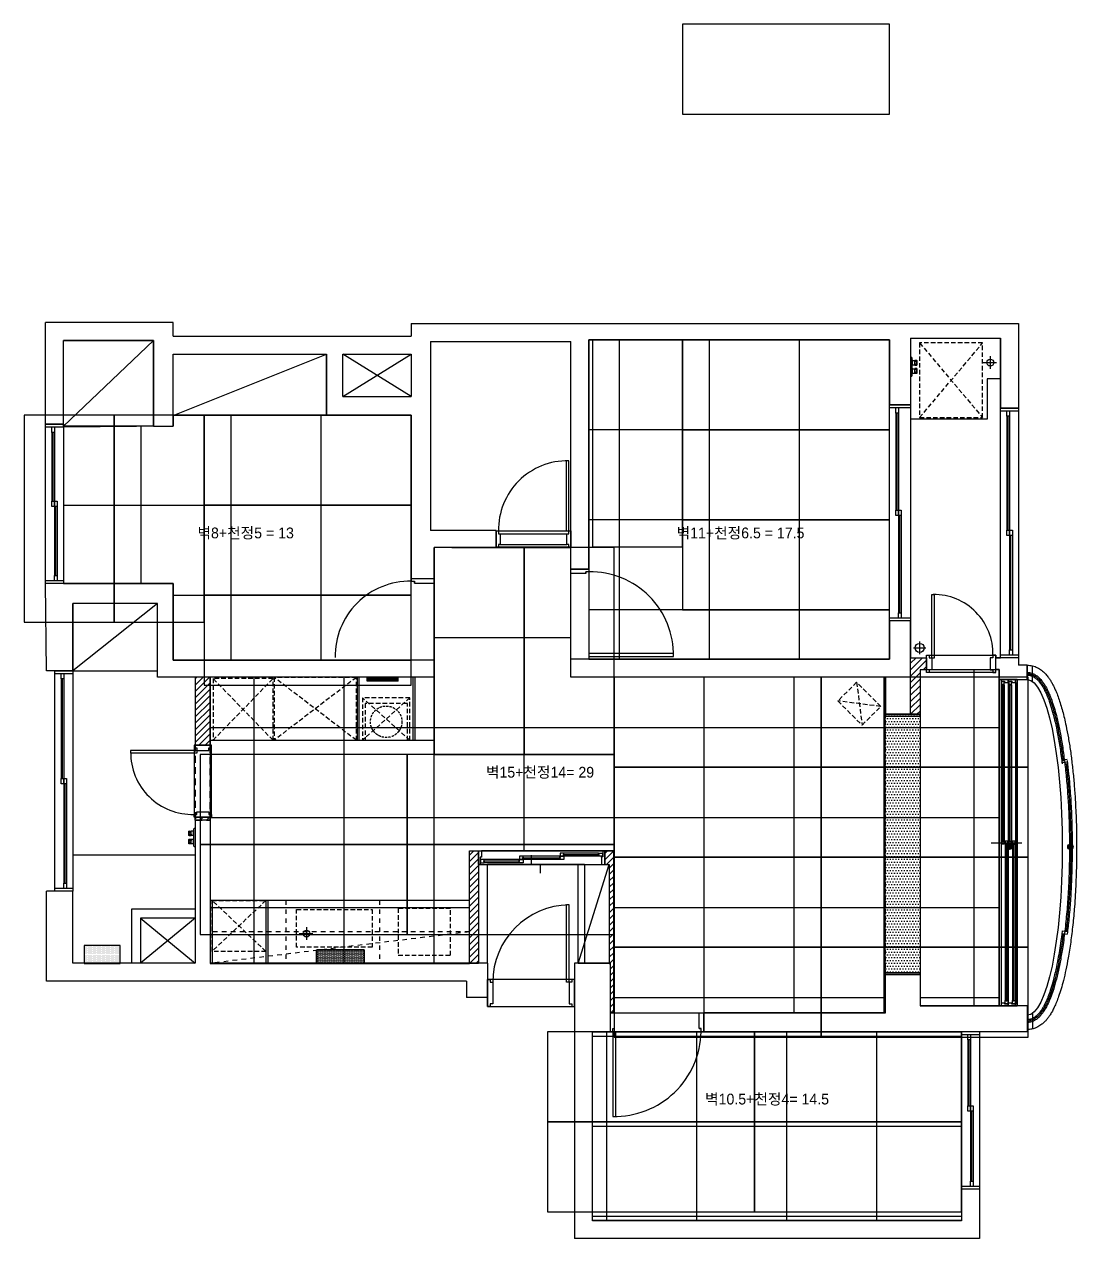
# Model space of a CAD drawing. Header units: inches. Extents: x -192760 to -100777, y -168280 to -114728.
# Drawn here: x -112472 to -100777, y -150248 to -136753 of the extents above; entities that cross this region are included whole.
import ezdxf
from ezdxf.enums import TextEntityAlignment as Align

# ---------------------------------------------------------------- set-up
doc = ezdxf.new("R2010")
doc.units = ezdxf.units.IN
doc.header["$LTSCALE"] = 50
doc.header["$MEASUREMENT"] = 0
for name, pattern in [('DASHED', [0.75, 0.5, -0.25]), ('DASHEDX2', [1.5, 1, -0.5]), ('HID', [2.5, 1.5, -1]), ('HID2', [1, 0.5, -0.5])]:
    doc.linetypes.add(name, pattern=pattern)
for name, color, linetype in [('0-ELC TEXT', 7, 'Continuous'), ('03-WAL NEW', 3, 'Continuous'), ('04-WIN', 4, 'Continuous'), ('06-FUR', 6, 'Continuous'), ('08-HAT', 8, 'Continuous'), ('3.기호.계단선', 30, 'Continuous'), ('7', 7, 'Continuous'), ('_LIBR', 4, 'Continuous'), ('fin', 5, 'Continuous'), ('FUR', 8, 'DASHED'), ('Layer 1', 7, 'Continuous'), ('RC-LIGHT', 7, 'Continuous'), ('도면층2', 2, 'Continuous'), ('도면층4', 4, 'Continuous'), ('도면층5', 5, 'Continuous'), ('도면층8', 8, 'Continuous')]:
    doc.layers.add(name, color=color, linetype=linetype)
doc.styles.add('코레일둥고', font='Korail_Round_Gothic_Medium.ttf')
pattern_1 = [(0, (-53382.818, -36846.35), (6.25, 12.5), [0, -12.5])]

# ---------------------------------------------------------------- blocks, each defined once
blk = doc.blocks.new('A$C004A4CAE')
at = {"layer": 'fin', "color": 6}
for p, q in [((0, 0), (0, 5)), ((200, 15), (10, 15)), ((36, 69), (36, 70)), ((84, 69), (36, 69)), ((51, 63), (36, 63)), ((51, 57), (36, 57)), ((51, 51), (36, 51)), ((36, 23), (36, 45)), ((84, 45), (36, 45)), ((82, 72), (38, 72)), ((82, 21), (38, 21)), ((43, 15), (43, 21)), ((84, 63), (69, 63)), ((84, 57), (69, 57)), ((84, 51), (69, 51)), ((77, 15), (77, 21)), ((84, 69), (84, 70)), ((84, 23), (84, 45)), ((126, 69), (126, 70)), ((174, 69), (126, 69)), ((141, 63), (126, 63)), ((141, 57), (126, 57)), ((141, 51), (126, 51)), ((174, 45), (126, 45)), ((126, 23), (126, 45)), ((172, 72), (128, 72)), ((172, 21), (128, 21)), ((133, 15), (133, 21)), ((174, 63), (159, 63)), ((174, 57), (159, 57)), ((174, 51), (159, 51)), ((167, 15), (167, 21)), ((174, 69), (174, 70)), ((174, 23), (174, 45)), ((210, 0), (210, 5))]:
    blk.add_line(p, q, dxfattribs=at)
for centre, radius, start, end in [((10, 5), 10, 90, 180), ((36, 66), 3, 90, 270), ((36, 60), 3, 90, 270), ((36, 54), 3, 90, 270), ((36, 48), 3, 90, 270), ((38, 70), 2, 90, 180), ((38, 23), 2, 180, 270), ((51, 66), 3, 90, 270), ((51, 60), 3, 90, 270), ((51, 54), 3, 90, 270), ((51, 48), 3, 90, 270), ((69, 66), 3, 270, 90), ((69, 60), 3, 270, 90), ((69, 54), 3, 270, 90), ((69, 48), 3, 270, 90), ((82, 70), 2, 0, 90), ((82, 23), 2, 270, 0), ((84, 66), 3, 270, 90), ((84, 60), 3, 270, 90), ((84, 54), 3, 270, 90), ((84, 48), 3, 270, 90), ((126, 66), 3, 90, 270), ((126, 60), 3, 90, 270), ((126, 54), 3, 90, 270), ((126, 48), 3, 90, 270), ((128, 70), 2, 90, 180), ((128, 23), 2, 180, 270), ((141, 66), 3, 90, 270), ((141, 60), 3, 90, 270), ((141, 54), 3, 90, 270), ((141, 48), 3, 90, 270), ((159, 66), 3, 270, 90), ((159, 60), 3, 270, 90), ((159, 54), 3, 270, 90), ((159, 48), 3, 270, 90), ((172, 70), 2, 0, 90), ((172, 23), 2, 270, 0), ((174, 66), 3, 270, 90), ((174, 60), 3, 270, 90), ((174, 54), 3, 270, 90), ((174, 48), 3, 270, 90), ((200, 5), 10, 0, 90)]:
    blk.add_arc(centre, radius, start, end, dxfattribs=at)
blk = doc.blocks.new('flloo')
blk.add_lwpolyline([(-157702, -126053), (-157702, -125903), (-157172, -125903), (-157172, -126053), (-157702, -126053)])
at = {"layer": 'Layer 1'}
blk.add_line((-159048, -124853), (-160408, -124853), dxfattribs=at)
for points in [[(-150098, -119108), (-150098, -119558), (-150248, -119558), (-150248, -120008), (-151098, -120008)], [(-155802, -126053), (-155802, -124953), (-154722, -124953), (-154722, -126053)], [(-155316, -124853), (-155316, -124953), (-155216, -124953), (-155216, -125053)]]:
    blk.add_lwpolyline(points, dxfattribs=at)
for centre, radius in [((-150213, -119378), 37.5), ((-150998, -122548), 50.5), ((-157812, -125723), 37.5)]:
    blk.add_circle(centre, radius, dxfattribs=at)
at = {"layer": '도면층2'}
for p, q in [((-160713, -120063), (-160713, -118933)), ((-159293, -118933), (-160713, -118933)), ((-159293, -119083), (-159293, -118933)), ((-156648, -118943), (-149898, -118943)), ((-156648, -118943), (-156648, -119083)), ((-149898, -118943), (-149898, -119883)), ((-160513, -120063), (-160513, -119133)), ((-159513, -119133), (-160513, -119133)), ((-159513, -120083), (-159513, -119133)), ((-159293, -119083), (-156648, -119083)), ((-156433, -119143), (-156433, -121243)), ((-156433, -119143), (-154873, -119143)), ((-154873, -121673), (-154873, -119143)), ((-154673, -121673), (-154673, -119123)), ((-154673, -119123), (-151333, -119123)), ((-151333, -119123), (-151333, -119848)), ((-151098, -119108), (-150098, -119108)), ((-151098, -119108), (-151098, -119848)), ((-150098, -119108), (-150098, -119883)), ((-159293, -120083), (-159293, -119283)), ((-159293, -119283), (-157588, -119283)), ((-157588, -119963), (-157588, -119283)), ((-157408, -119753), (-157408, -119283)), ((-157408, -119283), (-156648, -119283)), ((-156648, -119283), (-156648, -119753)), ((-157408, -119753), (-156648, -119753)), ((-157588, -119963), (-156648, -119963)), ((-156648, -119963), (-156648, -121778)), ((-151098, -119848), (-151333, -119848)), ((-150098, -119883), (-149898, -119883)), ((-149898, -119883), (-150098, -119883)), ((-160513, -120063), (-160713, -120063)), ((-159513, -120083), (-159293, -120083)), ((-155703, -121243), (-156433, -121243)), ((-155703, -121243), (-155703, -121433)), ((-156393, -121433), (-156393, -121778)), ((-155703, -121433), (-156393, -121433)), ((-154673, -121673), (-154873, -121673)), ((-160703, -122803), (-160713, -121833)), ((-159293, -121833), (-160712, -121833)), ((-159293, -122683), (-159293, -121833)), ((-156648, -121778), (-156393, -121778)), ((-160408, -122803), (-160408, -122053)), ((-159468, -122053), (-160408, -122053)), ((-159468, -122873), (-159468, -122053)), ((-151333, -122248), (-151333, -122673)), ((-151098, -122248), (-151333, -122248)), ((-149898, -122658), (-150153, -122658)), ((-149898, -122658), (-149898, -122740)), ((-160408, -122803), (-160703, -122803)), ((-160408, -122803), (-160608, -122803)), ((-156393, -122683), (-159293, -122683)), ((-156393, -122683), (-156393, -122873)), ((-151333, -122673), (-154873, -122673)), ((-154873, -122873), (-154873, -122673)), ((-150113, -122790), (-150113, -122883)), ((-149803, -122740), (-149898, -122740)), ((-149803, -122740), (-149803, -122900)), ((-156393, -122873), (-159468, -122873)), ((-151378, -122873), (-154873, -122873)), ((-150113, -122900), (-149803, -122900)), ((-159048, -124463), (-159048, -126053)), ((-158882, -124463), (-159048, -124463)), ((-158882, -124463), (-158882, -126053)), ((-160408, -125253), (-160703, -125253)), ((-160703, -126253), (-160703, -125253)), ((-160408, -125253), (-160608, -125253)), ((-160408, -126053), (-160408, -125253)), ((-159048, -125453), (-159758, -125453)), ((-159758, -125453), (-159758, -126053)), ((-159048, -125553), (-159658, -125553)), ((-159658, -125553), (-159658, -126053)), ((-159048, -126053), (-160408, -126053)), ((-155802, -126053), (-158882, -126053)), ((-155802, -126053), (-155802, -126433)), ((-154833, -126053), (-154833, -129113)), ((-154438, -126053), (-154833, -126053)), ((-154438, -126053), (-154438, -126813)), ((-156032, -126253), (-160703, -126253)), ((-156032, -126253), (-156032, -126433)), ((-155802, -126283), (-155802, -126483)), ((-154833, -126283), (-154833, -126483)), ((-155802, -126433), (-156032, -126433)), ((-150113, -126525), (-150993, -126525)), ((-149803, -126525), (-150113, -126525)), ((-149803, -126525), (-149803, -126813)), ((-153398, -126813), (-153398, -126602)), ((-151378, -126602), (-153398, -126602)), ((-154633, -128913), (-154633, -126813)), ((-154438, -126813), (-154633, -126813)), ((-149803, -126813), (-153398, -126813)), ((-150333, -128563), (-150533, -128563)), ((-150533, -128563), (-150533, -128913)), ((-150333, -128563), (-150533, -128563)), ((-150333, -128563), (-150333, -129113)), ((-150533, -128913), (-154633, -128913)), ((-150333, -129113), (-154833, -129113))]:
    blk.add_line(p, q, dxfattribs=at)
for points in [[(-151378, -122873), (-151378, -123285), (-151098, -123285), (-151098, -122248)], [(-150113, -122790), (-150153, -122790), (-150153, -122658)], [(-151378, -126602), (-151378, -126177), (-150993, -126177), (-150993, -126525)]]:
    blk.add_lwpolyline(points, dxfattribs=at)
at = {"layer": '도면층4'}
for p, q in [((-151333, -122248), (-151333, -119848)), ((-151333, -119848), (-151098, -119848)), ((-151333, -119878), (-151098, -119878)), ((-151248, -121018), (-151248, -119938)), ((-151098, -119848), (-151098, -122248)), ((-150098, -122658), (-150098, -119883)), ((-150098, -119883), (-149898, -119883)), ((-150098, -119913), (-149898, -119913)), ((-149898, -119883), (-149898, -122658)), ((-160713, -121833), (-160713, -120063)), ((-160713, -120063), (-160513, -120063)), ((-160713, -120093), (-160513, -120093)), ((-160513, -120063), (-160513, -121833)), ((-150013, -121241), (-150013, -119973)), ((-160628, -120918), (-160628, -120153)), ((-160598, -121743), (-160598, -120978)), ((-151218, -122158), (-151218, -121078)), ((-149983, -122568), (-149983, -121301)), ((-160513, -121803), (-160713, -121803)), ((-160513, -121833), (-160713, -121833)), ((-151098, -122218), (-151333, -122218)), ((-151098, -122248), (-151333, -122248)), ((-149898, -122628), (-150098, -122628)), ((-149898, -122658), (-150098, -122658)), ((-160608, -125253), (-160608, -122803)), ((-160608, -122803), (-160408, -122803)), ((-160408, -122803), (-160408, -125253)), ((-149803, -122900), (-149803, -122740)), ((-149743, -122922), (-149743, -122748)), ((-160608, -122833), (-160408, -122833)), ((-160523, -123998), (-160523, -122893)), ((-150113, -126525), (-150113, -122883)), ((-149913, -122900), (-149913, -126525)), ((-149418, -123791), (-149359, -123784)), ((-149415, -123821), (-149355, -123813)), ((-160493, -125163), (-160493, -124058)), ((-160408, -125223), (-160608, -125223)), ((-160408, -125253), (-160608, -125253)), ((-154893, -125403), (-154923, -125403)), ((-154923, -126263), (-154923, -125404)), ((-154893, -126263), (-154893, -125403)), ((-149418, -125723), (-149359, -125730)), ((-149415, -125693), (-149355, -125700)), ((-154833, -126233), (-155802, -126233)), ((-155802, -126233), (-155802, -126533)), ((-154893, -126263), (-154923, -126263)), ((-154833, -126533), (-154833, -126233)), ((-154833, -126233), (-154833, -126533)), ((-155802, -126533), (-154833, -126533)), ((-149743, -126608), (-149743, -126783)), ((-150533, -128563), (-150533, -126813)), ((-150533, -126843), (-150333, -126843)), ((-150333, -126813), (-150333, -128563)), ((-150448, -127638), (-150448, -126903)), ((-150418, -128473), (-150418, -127698)), ((-150333, -128533), (-150533, -128533)), ((-150333, -128563), (-150533, -128563))]:
    blk.add_line(p, q, dxfattribs=at)
for points in [[(-151233, -119938), (-151263, -119938), (-151263, -119878), (-151233, -119878)], [(-149998, -119973), (-150028, -119973), (-150028, -119913), (-149998, -119913)], [(-160613, -120153), (-160643, -120153), (-160643, -120093), (-160613, -120093)], [(-160613, -120978), (-160643, -120978), (-160643, -120918), (-160613, -120918)], [(-160583, -120978), (-160613, -120978), (-160613, -120918), (-160583, -120918)], [(-151233, -121078), (-151263, -121078), (-151263, -121018), (-151233, -121018)], [(-151203, -121078), (-151233, -121078), (-151233, -121018), (-151203, -121018)], [(-149998, -121301), (-150028, -121301), (-150028, -121241), (-149998, -121241)], [(-149968, -121301), (-149998, -121301), (-149998, -121241), (-149968, -121241)], [(-160583, -121803), (-160613, -121803), (-160613, -121743), (-160583, -121743)], [(-151203, -122218), (-151233, -122218), (-151233, -122158), (-151203, -122158)], [(-149968, -122628), (-149998, -122628), (-149998, -122568), (-149968, -122568)], [(-160508, -122893), (-160538, -122893), (-160538, -122833), (-160508, -122833)], [(-160508, -124058), (-160538, -124058), (-160538, -123998), (-160508, -123998)], [(-160478, -124058), (-160508, -124058), (-160508, -123998), (-160478, -123998)], [(-160478, -125223), (-160508, -125223), (-160508, -125163), (-160478, -125163)], [(-150433, -126903), (-150463, -126903), (-150463, -126843), (-150433, -126843)], [(-150433, -127698), (-150463, -127698), (-150463, -127638), (-150433, -127638)], [(-150403, -127698), (-150433, -127698), (-150433, -127638), (-150403, -127638)], [(-150403, -128533), (-150433, -128533), (-150433, -128473), (-150403, -128473)]]:
    blk.add_lwpolyline(points, close=True, dxfattribs=at)
for points in [[(-155802, -126233), (-155772, -126233), (-155772, -126263), (-155742, -126263), (-155742, -126503), (-155772, -126503), (-155772, -126533), (-155802, -126533), (-155802, -126233)], [(-154833, -126233), (-154863, -126233), (-154863, -126263), (-154893, -126263), (-154893, -126503), (-154863, -126503), (-154863, -126533), (-154833, -126533), (-154833, -126233)]]:
    blk.add_lwpolyline(points, dxfattribs=at)
at = {"layer": '도면층4', "extrusion": (0, 0, -1)}
blk.add_ellipse((-149803, -124765), major_axis=(0, -1865), ratio=0.209115, start_param=3.141593, end_param=6.283185, dxfattribs=at)
at = {"layer": '도면층4'}
for points, knots in [([(-149803, -122740), (-149793, -122740), (-149783, -122741), (-149762, -122744), (-149752, -122745), (-149733, -122750), (-149724, -122753), (-149706, -122760), (-149697, -122764), (-149680, -122773), (-149672, -122777), (-149657, -122787), (-149650, -122792), (-149636, -122803), (-149630, -122808), (-149617, -122820), (-149611, -122826), (-149599, -122838), (-149594, -122844), (-149583, -122856), (-149578, -122863), (-149565, -122879), (-149558, -122890), (-149544, -122911), (-149537, -122922), (-149524, -122945), (-149518, -122956), (-149506, -122980), (-149500, -122992), (-149489, -123018), (-149483, -123031), (-149469, -123064), (-149461, -123086), (-149446, -123130), (-149438, -123153), (-149424, -123200), (-149416, -123225), (-149403, -123276), (-149396, -123302), (-149383, -123357), (-149377, -123385), (-149362, -123457), (-149353, -123502), (-149337, -123595), (-149330, -123643), (-149315, -123743), (-149309, -123794), (-149297, -123899), (-149291, -123953), (-149281, -124062), (-149277, -124118), (-149269, -124231), (-149266, -124289), (-149259, -124436), (-149256, -124526), (-149253, -124708), (-149253, -124799), (-149255, -124981), (-149258, -125072), (-149266, -125250), (-149271, -125338), (-149283, -125493), (-149289, -125560), (-149303, -125691), (-149311, -125755), (-149328, -125878), (-149337, -125937), (-149355, -126039), (-149364, -126083), (-149381, -126167), (-149391, -126207), (-149409, -126277), (-149417, -126308), (-149434, -126366), (-149444, -126395), (-149461, -126443), (-149468, -126464), (-149485, -126504), (-149493, -126523), (-149509, -126556), (-149516, -126570), (-149531, -126598), (-149539, -126612), (-149554, -126635), (-149561, -126646), (-149576, -126666), (-149584, -126676), (-149599, -126693), (-149607, -126701), (-149622, -126715), (-149630, -126723), (-149646, -126735), (-149653, -126741), (-149669, -126751), (-149677, -126756), (-149695, -126765), (-149704, -126769), (-149721, -126776), (-149729, -126779), (-149746, -126784), (-149754, -126785), (-149772, -126788), (-149781, -126789), (-149794, -126790), (-149799, -126790), (-149803, -126790)], [3.141593, 3.141593, 3.141593, 3.141593, 3.168318, 3.168318, 3.195044, 3.195044, 3.221769, 3.221769, 3.248494, 3.248494, 3.27522, 3.27522, 3.301945, 3.301945, 3.328671, 3.328671, 3.355396, 3.355396, 3.382122, 3.382122, 3.408847, 3.408847, 3.449894, 3.449894, 3.49094, 3.49094, 3.531987, 3.531987, 3.573034, 3.573034, 3.61408, 3.61408, 3.676622, 3.676622, 3.739165, 3.739165, 3.801707, 3.801707, 3.864249, 3.864249, 3.926792, 3.926792, 4.020706, 4.020706, 4.114621, 4.114621, 4.208536, 4.208536, 4.30245, 4.30245, 4.396365, 4.396365, 4.49028, 4.49028, 4.634291, 4.634291, 4.778302, 4.778302, 4.922313, 4.922313, 5.066325, 5.066325, 5.181637, 5.181637, 5.296949, 5.296949, 5.41226, 5.41226, 5.503569, 5.503569, 5.594878, 5.594878, 5.670836, 5.670836, 5.746794, 5.746794, 5.807886, 5.807886, 5.868978, 5.868978, 5.918382, 5.918382, 5.967786, 5.967786, 6.008559, 6.008559, 6.049333, 6.049333, 6.083253, 6.083253, 6.117174, 6.117174, 6.145316, 6.145316, 6.173458, 6.173458, 6.2016, 6.2016, 6.224938, 6.224938, 6.248275, 6.248275, 6.271612, 6.271612, 6.283185, 6.283185, 6.283185, 6.283185]), ([(-149803, -122835), (-149797, -122835), (-149792, -122836), (-149781, -122837), (-149776, -122838), (-149767, -122840), (-149762, -122841), (-149753, -122844), (-149748, -122846), (-149737, -122850), (-149730, -122854), (-149717, -122861), (-149711, -122866), (-149699, -122875), (-149693, -122880), (-149681, -122890), (-149676, -122895), (-149665, -122907), (-149660, -122913), (-149648, -122928), (-149641, -122937), (-149628, -122957), (-149621, -122967), (-149606, -122993), (-149598, -123009), (-149582, -123042), (-149574, -123061), (-149558, -123099), (-149550, -123119), (-149535, -123161), (-149528, -123183), (-149514, -123229), (-149507, -123253), (-149494, -123303), (-149487, -123328), (-149471, -123396), (-149462, -123439), (-149445, -123529), (-149437, -123575), (-149421, -123672), (-149414, -123723), (-149406, -123785), (-149405, -123795), (-149403, -123806)], [3.141593, 3.141593, 3.141593, 3.141593, 3.166318, 3.166318, 3.187264, 3.187264, 3.20821, 3.20821, 3.229156, 3.229156, 3.262365, 3.262365, 3.295574, 3.295574, 3.328782, 3.328782, 3.361991, 3.361991, 3.3952, 3.3952, 3.440977, 3.440977, 3.486755, 3.486755, 3.550178, 3.550178, 3.613602, 3.613602, 3.677025, 3.677025, 3.740448, 3.740448, 3.803872, 3.803872, 3.867295, 3.867295, 3.964001, 3.964001, 4.060707, 4.060707, 4.157413, 4.157413, 4.177157, 4.177157, 4.177157, 4.177157]), ([(-149370, -123832), (-149368, -123847), (-149366, -123862), (-149357, -123946), (-149350, -124016), (-149338, -124166), (-149333, -124246), (-149325, -124408), (-149322, -124491), (-149318, -124657), (-149318, -124740), (-149319, -124907), (-149321, -124990), (-149326, -125155), (-149330, -125237), (-149340, -125382), (-149344, -125446), (-149356, -125571), (-149362, -125632), (-149369, -125694), (-149370, -125696), (-149370, -125698)], [4.195377, 4.195377, 4.195377, 4.195377, 4.222598, 4.222598, 4.345169, 4.345169, 4.477941, 4.477941, 4.610712, 4.610712, 4.743484, 4.743484, 4.876255, 4.876255, 5.009026, 5.009026, 5.117207, 5.117207, 5.225387, 5.225387, 5.229401, 5.229401, 5.229401, 5.229401]), ([(-149415, -125693), (-149420, -125741), (-149426, -125787), (-149443, -125902), (-149454, -125969), (-149474, -126074), (-149483, -126115), (-149500, -126192), (-149510, -126229), (-149528, -126296), (-149537, -126327), (-149555, -126382), (-149564, -126407), (-149581, -126448), (-149588, -126466), (-149604, -126500), (-149611, -126515), (-149625, -126541), (-149631, -126551), (-149642, -126569), (-149647, -126576), (-149657, -126590), (-149662, -126597), (-149671, -126608), (-149675, -126612), (-149683, -126621), (-149687, -126625), (-149695, -126633), (-149699, -126636), (-149709, -126645), (-149716, -126650), (-149729, -126659), (-149736, -126663), (-149750, -126669), (-149756, -126672), (-149765, -126675), (-149768, -126676), (-149775, -126677), (-149778, -126678), (-149785, -126679), (-149788, -126679), (-149795, -126680), (-149798, -126680), (-149802, -126680), (-149802, -126680), (-149803, -126680)], [5.229334, 5.229334, 5.229334, 5.229334, 5.316844, 5.316844, 5.451769, 5.451769, 5.542972, 5.542972, 5.633865, 5.633865, 5.717545, 5.717545, 5.794034, 5.794034, 5.8552, 5.8552, 5.916366, 5.916366, 5.961428, 5.961428, 5.996458, 5.996458, 6.031489, 6.031489, 6.056961, 6.056961, 6.082434, 6.082434, 6.107906, 6.107906, 6.146411, 6.146411, 6.184916, 6.184916, 6.216404, 6.216404, 6.232502, 6.232502, 6.248601, 6.248601, 6.2647, 6.2647, 6.279716, 6.279716, 6.283185, 6.283185, 6.283185, 6.283185]), ([(-149403, -125724), (-149408, -125766), (-149414, -125807), (-149427, -125898), (-149435, -125948), (-149452, -126042), (-149461, -126087), (-149480, -126172), (-149490, -126212), (-149508, -126282), (-149517, -126313), (-149534, -126365), (-149541, -126387), (-149557, -126430), (-149565, -126450), (-149582, -126488), (-149590, -126506), (-149606, -126537), (-149613, -126550), (-149626, -126572), (-149632, -126581), (-149645, -126599), (-149651, -126607), (-149664, -126623), (-149671, -126630), (-149685, -126644), (-149692, -126650), (-149706, -126662), (-149714, -126667), (-149728, -126676), (-149735, -126679), (-149748, -126685), (-149755, -126687), (-149768, -126691), (-149773, -126692), (-149784, -126694), (-149790, -126695), (-149799, -126695), (-149801, -126695), (-149803, -126695)], [5.247621, 5.247621, 5.247621, 5.247621, 5.324675, 5.324675, 5.424788, 5.424788, 5.521763, 5.521763, 5.618738, 5.618738, 5.699752, 5.699752, 5.76575, 5.76575, 5.831749, 5.831749, 5.897747, 5.897747, 5.951128, 5.951128, 5.993839, 5.993839, 6.036549, 6.036549, 6.077683, 6.077683, 6.118817, 6.118817, 6.15995, 6.15995, 6.191936, 6.191936, 6.223923, 6.223923, 6.247082, 6.247082, 6.273818, 6.273818, 6.283185, 6.283185, 6.283185, 6.283185])]:
    blk.add_open_spline(points, degree=3, knots=knots, dxfattribs=at)
at = {"layer": '도면층5'}
for p, q in [((-150293, -119378), (-150143, -119378)), ((-150213, -119308), (-150213, -119448)), ((-151263, -119938), (-151263, -121018)), ((-151233, -119938), (-151233, -121018)), ((-150028, -119973), (-150028, -121241)), ((-149998, -119973), (-149998, -121241)), ((-160643, -120153), (-160643, -120918)), ((-160613, -120153), (-160613, -120918)), ((-160613, -120978), (-160613, -121743)), ((-160583, -120978), (-160583, -121743)), ((-151233, -121078), (-151233, -122158)), ((-151203, -121078), (-151203, -122158)), ((-149998, -121301), (-149998, -122568)), ((-149968, -121301), (-149968, -122568)), ((-150998, -122478), (-150998, -122618)), ((-151068, -122548), (-150928, -122548)), ((-160538, -122893), (-160538, -123998)), ((-160508, -122893), (-160508, -123998)), ((-160508, -124058), (-160508, -125163)), ((-160478, -124058), (-160478, -125163)), ((-157892, -125723), (-157742, -125723)), ((-157812, -125653), (-157812, -125793)), ((-150463, -126903), (-150463, -127638)), ((-150433, -126903), (-150433, -127638)), ((-150433, -127698), (-150433, -128473)), ((-150403, -127698), (-150403, -128473))]:
    blk.add_line(p, q, dxfattribs=at)
blk.add_arc((-154881, -126265), 861, 90.7939, 179.9066, dxfattribs=at)
for points, knots in [([(-149803, -122820), (-149795, -122820), (-149787, -122821), (-149771, -122823), (-149763, -122825), (-149748, -122830), (-149740, -122833), (-149726, -122839), (-149719, -122843), (-149706, -122851), (-149699, -122855), (-149687, -122865), (-149681, -122870), (-149670, -122880), (-149664, -122886), (-149653, -122897), (-149648, -122903), (-149635, -122919), (-149628, -122929), (-149614, -122950), (-149607, -122962), (-149593, -122985), (-149587, -122997), (-149574, -123023), (-149568, -123036), (-149556, -123064), (-149550, -123079), (-149535, -123118), (-149526, -123143), (-149508, -123197), (-149499, -123225), (-149483, -123284), (-149475, -123315), (-149460, -123380), (-149452, -123414), (-149438, -123483), (-149431, -123519), (-149416, -123608), (-149407, -123663), (-149392, -123775), (-149385, -123833), (-149371, -123953), (-149366, -124014), (-149355, -124140), (-149351, -124204), (-149343, -124334), (-149340, -124399), (-149336, -124532), (-149334, -124599), (-149333, -124760), (-149333, -124855), (-149337, -125042), (-149340, -125136), (-149349, -125304), (-149354, -125379), (-149367, -125527), (-149374, -125599), (-149390, -125739), (-149398, -125806), (-149416, -125924), (-149425, -125975), (-149443, -126073), (-149453, -126119), (-149473, -126208), (-149484, -126250), (-149504, -126321), (-149513, -126350), (-149532, -126405), (-149541, -126431), (-149560, -126475), (-149568, -126494), (-149585, -126529), (-149593, -126545), (-149610, -126573), (-149617, -126585), (-149632, -126607), (-149640, -126617), (-149655, -126635), (-149662, -126643), (-149676, -126657), (-149684, -126663), (-149698, -126674), (-149704, -126679), (-149718, -126687), (-149725, -126691), (-149740, -126698), (-149748, -126701), (-149762, -126705), (-149769, -126707), (-149783, -126709), (-149790, -126710), (-149799, -126710), (-149801, -126710), (-149803, -126710)], [3.141593, 3.141593, 3.141593, 3.141593, 3.173311, 3.173311, 3.20503, 3.20503, 3.236748, 3.236748, 3.268467, 3.268467, 3.300186, 3.300186, 3.331904, 3.331904, 3.363623, 3.363623, 3.395341, 3.395341, 3.443287, 3.443287, 3.491233, 3.491233, 3.539178, 3.539178, 3.587124, 3.587124, 3.63507, 3.63507, 3.711402, 3.711402, 3.787733, 3.787733, 3.864065, 3.864065, 3.940397, 3.940397, 4.016729, 4.016729, 4.123898, 4.123898, 4.231068, 4.231068, 4.338237, 4.338237, 4.445407, 4.445407, 4.552576, 4.552576, 4.659745, 4.659745, 4.809975, 4.809975, 4.960205, 4.960205, 5.086499, 5.086499, 5.212792, 5.212792, 5.339086, 5.339086, 5.44248, 5.44248, 5.545875, 5.545875, 5.649269, 5.649269, 5.72978, 5.72978, 5.810291, 5.810291, 5.874476, 5.874476, 5.93866, 5.93866, 5.989571, 5.989571, 6.040481, 6.040481, 6.081352, 6.081352, 6.122223, 6.122223, 6.154904, 6.154904, 6.187585, 6.187585, 6.220266, 6.220266, 6.247514, 6.247514, 6.274762, 6.274762, 6.283185, 6.283185, 6.283185, 6.283185]), ([(-149803, -122850), (-149799, -122850), (-149795, -122850), (-149787, -122851), (-149782, -122852), (-149773, -122854), (-149769, -122855), (-149760, -122857), (-149756, -122859), (-149747, -122862), (-149743, -122864), (-149734, -122869), (-149729, -122872), (-149719, -122878), (-149714, -122881), (-149705, -122889), (-149701, -122892), (-149691, -122901), (-149687, -122906), (-149677, -122916), (-149671, -122923), (-149661, -122935), (-149656, -122942), (-149646, -122956), (-149641, -122963), (-149632, -122978), (-149627, -122986), (-149618, -123003), (-149614, -123011), (-149600, -123038), (-149592, -123057), (-149575, -123097), (-149566, -123118), (-149548, -123171), (-149537, -123203), (-149518, -123271), (-149508, -123308), (-149490, -123384), (-149481, -123424), (-149462, -123516), (-149453, -123569), (-149435, -123681), (-149427, -123740), (-149417, -123813), (-149416, -123825), (-149415, -123838)], [3.141593, 3.141593, 3.141593, 3.141593, 3.160837, 3.160837, 3.182628, 3.182628, 3.204419, 3.204419, 3.22621, 3.22621, 3.248001, 3.248001, 3.275456, 3.275456, 3.302912, 3.302912, 3.330368, 3.330368, 3.360918, 3.360918, 3.395873, 3.395873, 3.430828, 3.430828, 3.465472, 3.465472, 3.500117, 3.500117, 3.534761, 3.534761, 3.60405, 3.60405, 3.673339, 3.673339, 3.765181, 3.765181, 3.857022, 3.857022, 3.948863, 3.948863, 4.059057, 4.059057, 4.173155, 4.173155, 4.195444, 4.195444, 4.195444, 4.195444]), ([(-149359, -123801), (-149353, -123849), (-149347, -123898), (-149337, -124001), (-149332, -124055), (-149322, -124183), (-149317, -124258), (-149309, -124423), (-149306, -124513), (-149303, -124695), (-149303, -124786), (-149305, -124968), (-149308, -125059), (-149314, -125219), (-149318, -125289), (-149328, -125426), (-149333, -125493), (-149345, -125617), (-149352, -125674), (-149359, -125730)], [4.177227, 4.177227, 4.177227, 4.177227, 4.265627, 4.265627, 4.357633, 4.357633, 4.482099, 4.482099, 4.626907, 4.626907, 4.771716, 4.771716, 4.916524, 4.916524, 5.031032, 5.031032, 5.14554, 5.14554, 5.247551, 5.247551, 5.247551, 5.247551])]:
    blk.add_open_spline(points, degree=3, knots=knots, dxfattribs=at)
at = {"layer": '도면층8'}
for p, q in [((-156648, -119753), (-157408, -119283)), ((-157408, -119753), (-156648, -119283)), ((-159048, -125553), (-159658, -126053)), ((-159658, -125553), (-159048, -126053))]:
    blk.add_line(p, q, dxfattribs=at)
at = {"rotation": 270}
blk.add_blockref('A$C004A4CAE', (-151098, -119320), dxfattribs=at)
at = {"xscale": -1, "rotation": 90}
blk.add_blockref('A$C004A4CAE', (-159048, -124550), dxfattribs=at)
blk = doc.blocks.new('asrffwtrw')
at = {"layer": '0-ELC TEXT'}
h = blk.add_hatch(color=8, dxfattribs=at)
h.dxf.hatch_style = 1
edge = h.paths.add_edge_path()
edge.add_arc((-203384, -161605), 30, 0, 360)
h = blk.add_hatch(color=8, dxfattribs=at)
h.dxf.hatch_style = 1
edge = h.paths.add_edge_path()
edge.add_arc((-202706, -161605), 30, 0, 360)
at = {"layer": '03-WAL NEW'}
h = blk.add_hatch(dxfattribs=at)
h.set_pattern_fill('_USER', color=256, scale=50, angle=45, pattern_type=0)
h.set_pattern_definition([(45, (-27582.82, -15711.19), (-35.355339, 35.355339), [])])
h.paths.add_polyline_path([(-204481, -159505), (-204306, -159505), (-204306, -159637), (-204376, -159637), (-204376, -160132), (-204481, -160132)])
h = blk.add_hatch(dxfattribs=at)
h.set_pattern_fill('_USER', color=256, scale=50, angle=45, pattern_type=0)
h.set_pattern_definition([(45, (-27582.82, -15711.19), (-35.355339, 35.355339), [])])
h.paths.add_polyline_path([(-212431, -160475), (-212265, -160475), (-212265, -159720), (-212431, -159720)])
h.paths.add_polyline_path([(-212431, -161275), (-212265, -161275), (-212265, -161310), (-212431, -161310)])
h = blk.add_hatch(dxfattribs=at)
h.set_pattern_fill('_USER', color=256, scale=50, angle=45, pattern_type=0)
h.set_pattern_definition([(45, (-27582.82, 0), (-35.355339, 35.355339), [])])
h.paths.add_polyline_path([(-209285, -161650), (-209285, -162900), (-209385, -162900), (-209385, -161650)])
h.paths.add_polyline_path([(-207781, -163449), (-207781, -161650), (-207881, -161650), (-207881, -161800), (-207831, -161800), (-207831, -162900), (-207821, -162900), (-207821, -163449)])
at = {"layer": '3.기호.계단선'}
h = blk.add_hatch(dxfattribs=at)
h.set_pattern_fill('DOTS', color=256, scale=200, double=1)
h.set_pattern_definition(pattern_1)
h.paths.add_polyline_path([(-210526, -159760), (-210176, -159760), (-210176, -159720), (-210526, -159720)])
h = blk.add_hatch(dxfattribs=at)
h.set_pattern_fill('DOTS', color=256, scale=50)
h.set_pattern_definition([(0, (-27582.8184, 0), (1.5625, 3.125), [0, -3.125])])
h.paths.add_polyline_path([(-204764, -160152), (-204376, -160152), (-204376, -160132), (-204764, -160132)])
h = blk.add_hatch(dxfattribs=at)
h.set_pattern_fill('DOTS', color=256, scale=500)
h.set_pattern_definition([(0, (-27582.818, 0), (15.625, 31.25), [0, -31.25])])
h.paths.add_polyline_path([(-204376, -163024), (-204764, -163024), (-204764, -160132), (-204376, -160132)])
h = blk.add_hatch(dxfattribs=at)
h.set_pattern_fill('DOTS', color=8, scale=200, double=1)
h.set_pattern_definition(pattern_1)
h.paths.add_polyline_path([(-213666, -162900), (-213266, -162900), (-213266, -162700), (-213666, -162700)])
h = blk.add_hatch(dxfattribs=at)
h.set_pattern_fill('DOTS', color=256, scale=200, double=1)
h.set_pattern_definition([(0, (-53411.818, -36836.35), (6.25, 12.5), [0, -12.5])])
h.paths.add_polyline_path([(-211085, -162900), (-210555, -162900), (-210555, -162750), (-211085, -162750)])
h = blk.add_hatch(dxfattribs=at)
h.set_pattern_fill('DOTS', color=256, scale=50)
h.set_pattern_definition([(0, (-27582.8184, -2872), (1.5625, 3.125), [0, -3.125])])
h.paths.add_polyline_path([(-204764, -163024), (-204376, -163024), (-204376, -163004), (-204764, -163004)])
at = {"layer": '0-ELC TEXT', "color": 8}
for centre in [(-203384, -161605), (-202706, -161605)]:
    blk.add_circle(centre, 30, dxfattribs=at)
at = {"layer": '03-WAL NEW'}
for points in [[(-204481, -159505), (-204306, -159505), (-204306, -159637), (-204376, -159637), (-204376, -160132), (-204481, -160132), (-204481, -159505)], [(-209285, -161650), (-209285, -162900), (-209385, -162900), (-209385, -161650), (-209285, -161650)], [(-207781, -163449), (-207781, -161650), (-207881, -161650), (-207881, -161800), (-207831, -161800), (-207831, -162900), (-207821, -162900), (-207821, -163449), (-207781, -163449)]]:
    blk.add_lwpolyline(points, dxfattribs=at)
for points in [[(-212431, -160475), (-212265, -160475), (-212265, -159720), (-212431, -159720)], [(-212431, -161275), (-212265, -161275), (-212265, -161310), (-212431, -161310)]]:
    blk.add_lwpolyline(points, close=True, dxfattribs=at)
at = {"layer": '04-WIN', "color": 8}
for p, q in [((-203296, -159747), (-203496, -159747)), ((-203496, -159747), (-203296, -159747)), ((-203496, -163372), (-203296, -163372))]:
    blk.add_line(p, q, dxfattribs=at)
at = {"layer": '04-WIN', "color": 8, "linetype": 'Continuous'}
for p, q in [((-203476, -159764), (-203476, -163342)), ((-203396, -159764), (-203396, -163342)), ((-203396, -159777), (-203396, -163354)), ((-203316, -159777), (-203316, -163354)), ((-203471, -159806), (-203471, -161542)), ((-203441, -159806), (-203441, -161542)), ((-203391, -159806), (-203391, -161542)), ((-203361, -159806), (-203361, -161542)), ((-203588, -161559), (-203355, -161559)), ((-203432, -161559), (-203245, -161559)), ((-203431, -161577), (-203431, -163313)), ((-203401, -161577), (-203401, -163313)), ((-203351, -161577), (-203351, -163313)), ((-203321, -161577), (-203321, -163313))]:
    blk.add_line(p, q, dxfattribs=at)
at = {"layer": '04-WIN', "color": 8}
blk.add_lwpolyline([(-203496, -159747), (-203496, -163372), (-203296, -163372), (-203296, -159747)], close=True, dxfattribs=at)
at = {"layer": '04-WIN', "color": 8, "linetype": 'Continuous'}
for points in [[(-203467, -159747), (-203476, -159747), (-203476, -159764), (-203437, -159764), (-203437, -159777), (-203396, -159777), (-203396, -159747), (-203405, -159747)], [(-203387, -159747), (-203396, -159747), (-203396, -159764), (-203357, -159764), (-203357, -159777), (-203316, -159777), (-203316, -159747), (-203325, -159747)], [(-203462, -159806), (-203460, -159808), (-203459, -159809), (-203458, -159810)], [(-203454, -161545), (-203454, -159802), (-203458, -159802), (-203458, -161545), (-203454, -161545), (-203458, -161545)], [(-203450, -159806), (-203452, -159808), (-203453, -159809), (-203454, -159810)], [(-203382, -159806), (-203380, -159808), (-203379, -159809), (-203378, -159810)], [(-203374, -161545), (-203374, -159802), (-203378, -159802), (-203378, -161545), (-203374, -161545), (-203378, -161545)], [(-203370, -159806), (-203372, -159808), (-203373, -159809), (-203374, -159810)], [(-203462, -161542), (-203460, -161539), (-203459, -161538), (-203458, -161538)], [(-203450, -161542), (-203452, -161539), (-203453, -161538), (-203454, -161538)], [(-203382, -161542), (-203380, -161539), (-203379, -161538), (-203378, -161538)], [(-203370, -161542), (-203372, -161539), (-203373, -161538), (-203374, -161538)], [(-203421, -161577), (-203420, -161579), (-203419, -161580), (-203418, -161580)], [(-203410, -161577), (-203411, -161579), (-203412, -161580), (-203414, -161580)], [(-203341, -161577), (-203340, -161579), (-203339, -161580), (-203338, -161580)], [(-203330, -161577), (-203331, -161579), (-203332, -161580), (-203334, -161580)], [(-203405, -163372), (-203396, -163372), (-203396, -163354), (-203435, -163354), (-203435, -163342), (-203476, -163342), (-203476, -163372), (-203467, -163372)], [(-203422, -163313), (-203420, -163310), (-203419, -163310), (-203418, -163309)], [(-203410, -163313), (-203411, -163310), (-203412, -163310), (-203414, -163309)], [(-203325, -163372), (-203316, -163372), (-203316, -163354), (-203355, -163354), (-203355, -163342), (-203396, -163342), (-203396, -163372), (-203387, -163372)], [(-203342, -163313), (-203340, -163310), (-203339, -163310), (-203338, -163309)], [(-203330, -163313), (-203331, -163310), (-203332, -163310), (-203334, -163309)]]:
    blk.add_lwpolyline(points, dxfattribs=at)
for points in [[(-203451, -159806), (-203441, -159806), (-203441, -159768), (-203471, -159768), (-203471, -159806), (-203461, -159806), (-203459, -159800), (-203453, -159800)], [(-203371, -159806), (-203361, -159806), (-203361, -159768), (-203391, -159768), (-203391, -159806), (-203381, -159806), (-203379, -159800), (-203373, -159800)], [(-203451, -161542), (-203441, -161542), (-203441, -161577), (-203471, -161577), (-203471, -161542), (-203461, -161542), (-203459, -161547), (-203453, -161547)], [(-203411, -161577), (-203401, -161577), (-203401, -161542), (-203431, -161542), (-203431, -161577), (-203421, -161577), (-203419, -161571), (-203412, -161571)], [(-203418, -161573), (-203418, -163316), (-203414, -163316), (-203414, -161573)], [(-203371, -161542), (-203361, -161542), (-203361, -161577), (-203391, -161577), (-203391, -161542), (-203381, -161542), (-203379, -161547), (-203373, -161547)], [(-203331, -161577), (-203321, -161577), (-203321, -161542), (-203351, -161542), (-203351, -161577), (-203341, -161577), (-203339, -161571), (-203332, -161571)], [(-203338, -161573), (-203338, -163316), (-203334, -163316), (-203334, -161573)], [(-203411, -163313), (-203401, -163313), (-203401, -163351), (-203431, -163351), (-203431, -163313), (-203421, -163313), (-203419, -163318), (-203413, -163318)], [(-203331, -163313), (-203321, -163313), (-203321, -163351), (-203351, -163351), (-203351, -163313), (-203341, -163313), (-203339, -163318), (-203333, -163318)]]:
    blk.add_lwpolyline(points, close=True, dxfattribs=at)
at = {"layer": '06-FUR', "color": 8}
for p, q in [((-212896, -155980), (-213896, -156930)), ((-212676, -156810), (-210971, -156130)), ((-212851, -158900), (-213791, -159650)), ((-210629, -160420), (-210629, -159720)), ((-210609, -160420), (-210609, -159720)), ((-210009, -160420), (-210009, -159720)), ((-209989, -160420), (-209989, -159720)), ((-212245, -162200), (-212245, -162900)), ((-211645, -162200), (-211645, -162900)), ((-211625, -162200), (-211625, -162900))]:
    blk.add_line(p, q, dxfattribs=at)
at = {"layer": '06-FUR', "color": 8, "linetype": 'DASHEDX2'}
for p, q in [((-204381, -156835), (-203681, -156005)), ((-204381, -156005), (-203681, -156835)), ((-211567, -160420), (-212233, -159735)), ((-212233, -160420), (-211567, -159735)), ((-210641, -160420), (-211555, -159722)), ((-210641, -159722), (-211555, -160420)), ((-205081, -159776), (-205021, -160253)), ((-210046, -159948), (-210573, -160420)), ((-210046, -160420), (-210573, -159948)), ((-204813, -160045), (-205290, -159984)), ((-204761, -163024), (-204761, -160132)), ((-204761, -163024), (-204761, -160132)), ((-211646, -162767), (-212244, -162200)), ((-211646, -162200), (-212244, -162767))]:
    blk.add_line(p, q, dxfattribs=at)
at = {"layer": '06-FUR'}
blk.add_line((-208176, -162900), (-207831, -161800), dxfattribs=at)
at = {"layer": '06-FUR', "color": 8, "linetype": 'HID2', "ltscale": 2}
for p, q in [((-211425, -162200), (-211425, -162900)), ((-210385, -162200), (-210385, -162900)), ((-209385, -162550), (-212265, -162900))]:
    blk.add_line(p, q, dxfattribs=at)
at = {"layer": '06-FUR', "color": 8}
for points in [[(-212896, -156930), (-213896, -156930), (-213896, -155980), (-212896, -155980)], [(-210971, -156810), (-212676, -156810), (-212676, -156130), (-210971, -156130)], [(-213791, -159650), (-212851, -159650), (-212851, -158900), (-213791, -158900)], [(-209776, -159720), (-212265, -159720), (-212265, -160420), (-209776, -160420)], [(-209385, -162200), (-212265, -162200), (-212265, -162900), (-209385, -162900)]]:
    blk.add_lwpolyline(points, close=True, dxfattribs=at)
at = {"layer": '06-FUR', "color": 8, "linetype": 'DASHEDX2'}
for points in [[(-204381, -156835), (-203681, -156835), (-203681, -156005), (-204381, -156005)], [(-212233, -160420), (-211567, -160420), (-211567, -159735), (-212233, -159735)], [(-210641, -159722), (-211555, -159722), (-211555, -160420), (-210641, -160420)], [(-205290, -159984), (-205021, -160253), (-204813, -160045), (-205081, -159776)], [(-210046, -159948), (-210573, -159948), (-210573, -160420), (-210046, -160420)], [(-210544, -160011), (-210544, -160420), (-210074, -160420), (-210074, -160011)], [(-211646, -162767), (-212244, -162767), (-212244, -162200), (-211646, -162200)], [(-210465, -162720), (-211305, -162720), (-211305, -162300), (-210465, -162300)], [(-210175, -162810), (-209595, -162810), (-209595, -162290), (-210175, -162290)]]:
    blk.add_lwpolyline(points, close=True, dxfattribs=at)
at = {"layer": '06-FUR'}
blk.add_lwpolyline([(-208176, -161800), (-207831, -161800), (-207831, -162900), (-208176, -162900)], close=True, dxfattribs=at)
at = {"layer": '06-FUR', "color": 8, "linetype": 'HID2', "ltscale": 2}
blk.add_lwpolyline([(-212265, -162900), (-209385, -162900), (-209385, -162550), (-212265, -162550)], close=True, dxfattribs=at)
at = {"layer": '08-HAT', "color": 8}
blk.add_lwpolyline([(-203481, -155955), (-204481, -155955), (-204481, -159505), (-204306, -159505), (-204306, -159475), (-203536, -159475), (-203536, -159505), (-203481, -159505), (-203481, -155955)], dxfattribs=at)
at = {"layer": '3.기호.계단선', "linetype": 'HID'}
blk.add_lwpolyline([(-212265, -159720), (-212431, -159720), (-212431, -161310), (-212265, -161310)], close=True, dxfattribs=at)
at = {"layer": '3.기호.계단선'}
for points in [[(-210526, -159760), (-210176, -159760), (-210176, -159720), (-210526, -159720)], [(-204764, -160152), (-204376, -160152), (-204376, -160132), (-204764, -160132)], [(-204376, -163024), (-204764, -163024), (-204764, -160132), (-204376, -160132)], [(-211080, -162900), (-210555, -162900), (-210555, -162750), (-211080, -162750)], [(-204764, -163024), (-204376, -163024), (-204376, -163004), (-204764, -163004)]]:
    blk.add_lwpolyline(points, close=True, dxfattribs=at)
at = {"layer": '3.기호.계단선', "color": 8, "linetype": 'HID'}
blk.add_lwpolyline([(-203296, -159747), (-203496, -159747), (-203496, -163372), (-203296, -163372)], close=True, dxfattribs=at)
at = {"layer": '3.기호.계단선', "color": 8}
blk.add_lwpolyline([(-213666, -162900), (-213266, -162900), (-213266, -162700), (-213666, -162700)], close=True, dxfattribs=at)
at = {"layer": '_LIBR', "color": 8, "linetype": 'Continuous'}
for p, q in [((-209061, -158095), (-208311, -158095)), ((-209041, -158125), (-208301, -158125)), ((-208281, -158275), (-209061, -158275)), ((-209041, -158245), (-208301, -158245))]:
    blk.add_line(p, q, dxfattribs=at)
for points in [[(-208311, -157315), (-208311, -158095), (-208281, -158095), (-208281, -157315)], [(-208092, -158569), (-208256, -158569), (-208256, -158520), (-208056, -158520), (-208056, -158549), (-208092, -158549), (-208092, -158569), (-208092, -158549)], [(-209995, -158674), (-209776, -158674), (-209776, -158625), (-210031, -158625), (-210031, -158654), (-209995, -158654), (-209995, -158674), (-209995, -158654)], [(-206831, -163624), (-206831, -163449), (-206781, -163449), (-206781, -163660), (-206810, -163660), (-206810, -163624), (-206831, -163624), (-206810, -163624)]]:
    blk.add_lwpolyline(points, dxfattribs=at)
for points in [[(-209041, -158245), (-209061, -158245), (-209061, -158275), (-209086, -158275), (-209086, -158095), (-209061, -158095), (-209061, -158125), (-209041, -158125)], [(-208281, -158125), (-208281, -158095), (-208256, -158095), (-208256, -158275), (-208281, -158275), (-208281, -158245), (-208301, -158245), (-208301, -158125)], [(-207116, -159455), (-208056, -159455), (-208056, -159490), (-207116, -159490)], [(-207792, -163624), (-207771, -163624), (-207771, -163449), (-207821, -163449), (-207821, -163660), (-207792, -163660)], [(-207756, -164600), (-207756, -163660), (-207792, -163660), (-207792, -164600)]]:
    blk.add_lwpolyline(points, close=True, dxfattribs=at)
for centre, radius, start, end in [((-208296, -158080), 765, 88.8767, 181.1233), ((-208040, -159473), 924, 358.9069, 91.0164), ((-210047, -159483), 829, 88.8669, 181.2183), ((-207768, -163642), 958, 268.586, 358.9535)]:
    blk.add_arc(centre, radius, start, end, dxfattribs=at)
at = {"layer": 'FUR', "color": 8}
blk.add_circle((-210309, -160215), 175, dxfattribs=at)
at = {"layer": '도면층4', "color": 8}
for p, q in [((-204246, -159505), (-204246, -158800)), ((-204246, -158800), (-204216, -158800)), ((-204216, -159505), (-204216, -158800)), ((-204306, -159475), (-203536, -159475)), ((-204246, -159505), (-204216, -159505)), ((-203536, -159667), (-204306, -159667))]:
    blk.add_line(p, q, dxfattribs=at)
at = {"layer": '도면층4'}
for p, q in [((-212414, -160535), (-213149, -160535)), ((-213149, -160535), (-213149, -160565)), ((-212414, -160565), (-213149, -160565)), ((-212444, -160475), (-212444, -161275)), ((-212414, -160535), (-212414, -160565)), ((-212252, -161275), (-212252, -160475))]:
    blk.add_line(p, q, dxfattribs=at)
at = {"layer": '도면층4', "color": 8}
for points in [[(-204306, -159475), (-204276, -159475), (-204276, -159505), (-204246, -159505), (-204246, -159637), (-204276, -159637), (-204276, -159667), (-204306, -159667), (-204306, -159475)], [(-203536, -159475), (-203566, -159475), (-203566, -159505), (-203596, -159505), (-203596, -159637), (-203566, -159637), (-203566, -159667), (-203536, -159667), (-203536, -159475)]]:
    blk.add_lwpolyline(points, dxfattribs=at)
at = {"layer": '도면층4'}
for points in [[(-212444, -160475), (-212444, -160505), (-212414, -160505), (-212414, -160535), (-212282, -160535), (-212282, -160505), (-212252, -160505), (-212252, -160475), (-212444, -160475)], [(-212444, -161275), (-212444, -161245), (-212414, -161245), (-212414, -161215), (-212282, -161215), (-212282, -161245), (-212252, -161245), (-212252, -161275), (-212444, -161275)]]:
    blk.add_lwpolyline(points, dxfattribs=at)
at = {"layer": '도면층5', "color": 8}
blk.add_arc((-204227, -159461), 661, 358.8173, 90.3276, dxfattribs=at)
at = {"layer": '도면층5'}
blk.add_arc((-212461, -160557), 688, 179.3751, 271.4434, dxfattribs=at)
at = {"layer": '도면층8'}
for p, q in [((-207901, -161650), (-209250, -161650)), ((-209285, -161800), (-207881, -161800)), ((-208832, -161746), (-209219, -161746)), ((-208832, -161781), (-209219, -161781)), ((-208334, -161710), (-208818, -161710)), ((-208378, -161746), (-208818, -161746)), ((-207951, -161675), (-208334, -161675)), ((-207951, -161710), (-208334, -161710)), ((-207916, -161718), (-207916, -161715))]:
    blk.add_line(p, q, dxfattribs=at)
for points in [[(-209285, -161650), (-209285, -161650), (-209250, -161650), (-209250, -161718), (-209265, -161718), (-209265, -161800), (-209285, -161800), (-209285, -161650)], [(-207881, -161795), (-207881, -161650), (-207901, -161650), (-207901, -161715), (-207916, -161715), (-207916, -161800), (-207881, -161800), (-207881, -161795)], [(-209219, -161756), (-209216, -161758), (-209215, -161759), (-209215, -161761)], [(-209219, -161770), (-209216, -161768), (-209215, -161767), (-209215, -161765)], [(-209215, -161761), (-208837, -161761), (-208837, -161765), (-209215, -161765), (-209215, -161761), (-209215, -161765)], [(-208832, -161756), (-208836, -161758), (-208836, -161759), (-208837, -161761)], [(-208832, -161770), (-208836, -161768), (-208836, -161767), (-208837, -161765)], [(-208788, -161721), (-208785, -161723), (-208784, -161724), (-208784, -161726)], [(-208788, -161735), (-208785, -161733), (-208784, -161732), (-208784, -161730)], [(-208784, -161726), (-208382, -161726), (-208382, -161730), (-208784, -161730), (-208784, -161726), (-208784, -161730)], [(-208378, -161721), (-208381, -161723), (-208382, -161724), (-208382, -161726)], [(-208378, -161735), (-208381, -161733), (-208382, -161732), (-208382, -161730)], [(-208334, -161686), (-208330, -161688), (-208330, -161689), (-208329, -161691)], [(-208334, -161700), (-208330, -161698), (-208330, -161697), (-208329, -161695)], [(-208329, -161691), (-207946, -161691), (-207946, -161695), (-208329, -161695), (-208329, -161691), (-208329, -161695)], [(-207951, -161686), (-207954, -161688), (-207954, -161689), (-207955, -161691)], [(-207951, -161700), (-207954, -161698), (-207954, -161697), (-207955, -161695)]]:
    blk.add_lwpolyline(points, dxfattribs=at)
for points in [[(-209219, -161757), (-209219, -161746), (-209260, -161746), (-209260, -161781), (-209219, -161781), (-209219, -161769), (-209225, -161767), (-209225, -161759)], [(-208788, -161781), (-208832, -161781), (-208832, -161769), (-208826, -161767), (-208826, -161759), (-208832, -161757), (-208832, -161746), (-208788, -161746)], [(-208788, -161722), (-208788, -161710), (-208829, -161710), (-208829, -161746), (-208788, -161746), (-208788, -161734), (-208794, -161732), (-208794, -161724)], [(-208334, -161746), (-208378, -161746), (-208378, -161734), (-208372, -161732), (-208372, -161724), (-208378, -161722), (-208378, -161710), (-208334, -161710)], [(-208334, -161687), (-208334, -161675), (-208375, -161675), (-208375, -161710), (-208334, -161710), (-208334, -161699), (-208340, -161697), (-208340, -161689)], [(-207906, -161710), (-207951, -161710), (-207951, -161699), (-207944, -161697), (-207944, -161689), (-207951, -161687), (-207951, -161675), (-207906, -161675)]]:
    blk.add_lwpolyline(points, close=True, dxfattribs=at)
at = {"layer": '도면층2'}
blk.add_blockref('flloo', (-53383, -36846), dxfattribs=at)

msp = doc.modelspace()

# ---------------------------------------------------------------- hatches: boundary and pattern name
at = {"layer": '3.기호.계단선'}
h = msp.add_hatch(dxfattribs=at)
h.set_pattern_fill('_USER', color=10, scale=1000, double=1, pattern_type=0)
h.set_pattern_definition([(0, (-102857.3, -140258.4), (0, 1000), []), (90, (-102857.3, -140258.4), (-1000, 6e-14), [])])
h.paths.add_polyline_path([(-106197.3, -140258.4), (-106197.3, -143808.4), (-102857.3, -143808.4), (-102857.3, -140258.4)])
h = msp.add_hatch(dxfattribs=at)
h.set_pattern_fill('_USER', color=10, scale=1000, double=1, pattern_type=0)
h.set_pattern_definition([(0, (-108172.3, -141098.4), (0, 1000), []), (90, (-108172.3, -141098.4), (-1000, 6e-14), [])])
h.paths.add_polyline_path([(-108172.3, -141098.4), (-110817.3, -141098.4), (-110817.3, -141218.4), (-112037.3, -141228.4), (-112037.3, -142968.4), (-110817.3, -142968.4), (-110817.3, -143818.4), (-108172.3, -143818.4)])
h = msp.add_hatch(dxfattribs=at)
h.set_pattern_fill('_USER', color=10, scale=1000, double=1, pattern_type=0)
h.set_pattern_definition([(0, (-107917.3, -142568.4), (0, 1000), []), (90, (-107917.3, -142568.4), (-1000, 6e-14), [])])
h.paths.add_polyline_path([(-106397.3, -142563.4), (-107917.3, -142568.4), (-107917.3, -144008.4), (-110406.3, -144008.4), (-110406.3, -147188.4), (-107526.3, -147188.4), (-107526.3, -145938.4), (-105922.3, -145938.4), (-105922.3, -147737.4), (-102902.3, -147737.4), (-102905.3, -147312.4), (-102517.3, -147312.4), (-102517.3, -147660.4), (-101637.3, -147660.4), (-101637.3, -143925.4), (-102517.3, -143925.4), (-102517.3, -144420.4), (-102905.3, -144420.4), (-102905.3, -144008.4), (-106397.3, -144008.4)])
h = msp.add_hatch(dxfattribs=at)
h.set_pattern_fill('_USER', color=10, scale=1000, double=1, pattern_type=0)
h.set_pattern_definition([(0, (0, 0), (0, 1000), []), (90, (0, 0), (-1000, 6e-14), [])])
h.paths.add_polyline_path([(-106157.3, -147948.4), (-102057.3, -147948.4), (-102057.3, -150048.4), (-106157.3, -150048.4)])

# ---------------------------------------------------------------- linework, layer by layer
at = {"layer": '7'}
for points in [[(-105157.3, -137753.1), (-102857.3, -137753.1), (-102857.3, -136753.1), (-105157.3, -136753.1)], [(-105157.3, -142558.4), (-105157.3, -140258.4), (-106157.3, -140258.4), (-106157.3, -142558.4)], [(-105157.3, -141258.4), (-102857.3, -141258.4), (-102857.3, -140258.4), (-105157.3, -140258.4)], [(-111472.3, -143398.4), (-111472.3, -141098.4), (-112472.3, -141098.4), (-112472.3, -143398.4)], [(-110472.3, -143398.4), (-110472.3, -141098.4), (-111472.3, -141098.4), (-111472.3, -143398.4)], [(-110472.3, -142098.4), (-108172.3, -142098.4), (-108172.3, -141098.4), (-110472.3, -141098.4)], [(-105157.3, -142258.4), (-102857.3, -142258.4), (-102857.3, -141258.4), (-105157.3, -141258.4)], [(-110472.3, -143098.4), (-108172.3, -143098.4), (-108172.3, -142098.4), (-110472.3, -142098.4)], [(-105157.3, -143258.4), (-102857.3, -143258.4), (-102857.3, -142258.4), (-105157.3, -142258.4)], [(-106917.3, -144868.4), (-106917.3, -142568.4), (-107917.3, -142568.4), (-107917.3, -144868.4)], [(-105917.3, -144868.4), (-105917.3, -142568.4), (-106917.3, -142568.4), (-106917.3, -144868.4)], [(-110472.3, -144098.4), (-108172.3, -144098.4), (-108172.3, -143098.4), (-110472.3, -143098.4)], [(-103617.3, -144008.4), (-105917.3, -144008.4), (-105917.3, -145008.4), (-103617.3, -145008.4)], [(-101317.3, -144008.4), (-103617.3, -144008.4), (-103617.3, -145008.4), (-101317.3, -145008.4)], [(-108217.3, -144868.4), (-110517.3, -144868.4), (-110517.3, -145868.4), (-108217.3, -145868.4)], [(-105917.3, -144868.4), (-108217.3, -144868.4), (-108217.3, -145868.4), (-105917.3, -145868.4)], [(-103617.3, -145008.4), (-105917.3, -145008.4), (-105917.3, -146008.4), (-103617.3, -146008.4)], [(-101317.3, -145008.4), (-103617.3, -145008.4), (-103617.3, -146008.4), (-101317.3, -146008.4)], [(-108217.3, -145868.4), (-110517.3, -145868.4), (-110517.3, -146868.4), (-108217.3, -146868.4)], [(-105917.3, -145868.4), (-108217.3, -145868.4), (-108217.3, -146868.4), (-105917.3, -146868.4)], [(-103617.3, -146008.4), (-105917.3, -146008.4), (-105917.3, -147008.4), (-103617.3, -147008.4)], [(-101317.3, -146008.4), (-103617.3, -146008.4), (-103617.3, -147008.4), (-101317.3, -147008.4)], [(-103617.3, -147008.4), (-105917.3, -147008.4), (-105917.3, -148008.4), (-103617.3, -148008.4)], [(-101317.3, -147008.4), (-103617.3, -147008.4), (-103617.3, -148008.4), (-101317.3, -148008.4)], [(-104357.3, -147948.4), (-106657.3, -147948.4), (-106657.3, -148948.4), (-104357.3, -148948.4)], [(-106157.3, -147948.4), (-102057.3, -147948.4), (-102057.3, -150048.4), (-106157.3, -150048.4)], [(-102057.3, -147948.4), (-104357.3, -147948.4), (-104357.3, -148948.4), (-102057.3, -148948.4)], [(-104357.3, -148948.4), (-106657.3, -148948.4), (-106657.3, -149948.4), (-104357.3, -149948.4)], [(-102057.3, -148948.4), (-104357.3, -148948.4), (-104357.3, -149948.4), (-102057.3, -149948.4)]]:
    msp.add_lwpolyline(points, close=True, dxfattribs=at)
for points in [[(-106197.3, -140258.4), (-106197.3, -143808.4), (-102857.3, -143808.4), (-102857.3, -140258.4), (-106197.3, -140258.4)], [(-108172.3, -141098.4), (-110817.3, -141098.4), (-110817.3, -141218.4), (-112037.3, -141228.4), (-112037.3, -142968.4), (-110817.3, -142968.4), (-110817.3, -143818.4), (-108172.3, -143818.4), (-108172.3, -141098.4)], [(-106397.3, -142563.4), (-107917.3, -142568.4), (-107917.3, -144008.4), (-110406.3, -144008.4), (-110406.3, -147188.4), (-107526.3, -147188.4), (-107526.3, -145938.4), (-105922.3, -145938.4), (-105922.3, -147737.4), (-102902.3, -147737.4), (-102905.3, -147312.4), (-102517.3, -147312.4), (-102517.3, -147660.4), (-101637.3, -147660.4), (-101637.3, -143925.4), (-102517.3, -143925.4), (-102517.3, -144420.4), (-102905.3, -144420.4), (-102905.3, -144008.4), (-106397.3, -144008.4), (-106397.3, -142563.4)]]:
    msp.add_lwpolyline(points, dxfattribs=at)

# ---------------------------------------------------------------- block references
at = {"layer": 'RC-LIGHT'}
msp.add_blockref('asrffwtrw', (101858.7, 15711.2), dxfattribs=at)

# ---------------------------------------------------------------- texts
at = {"layer": '3.기호.계단선', "color": 140, "style": '코레일둥고'}
for s, p in [('벽8+천정5 = 13', (-110012.2, -142465.6)), ('벽11+천정6.5 = 17.5', (-104513, -142465.6)), ('벽15+천정14= 29', (-106741.2, -145124.6)), ('벽10.5+천정4= 14.5', (-104218.1, -148756.8))]:
    msp.add_text(s, height=120, dxfattribs=at).set_placement(p, align=Align.CENTER)

doc.saveas('drawing.dxf')
